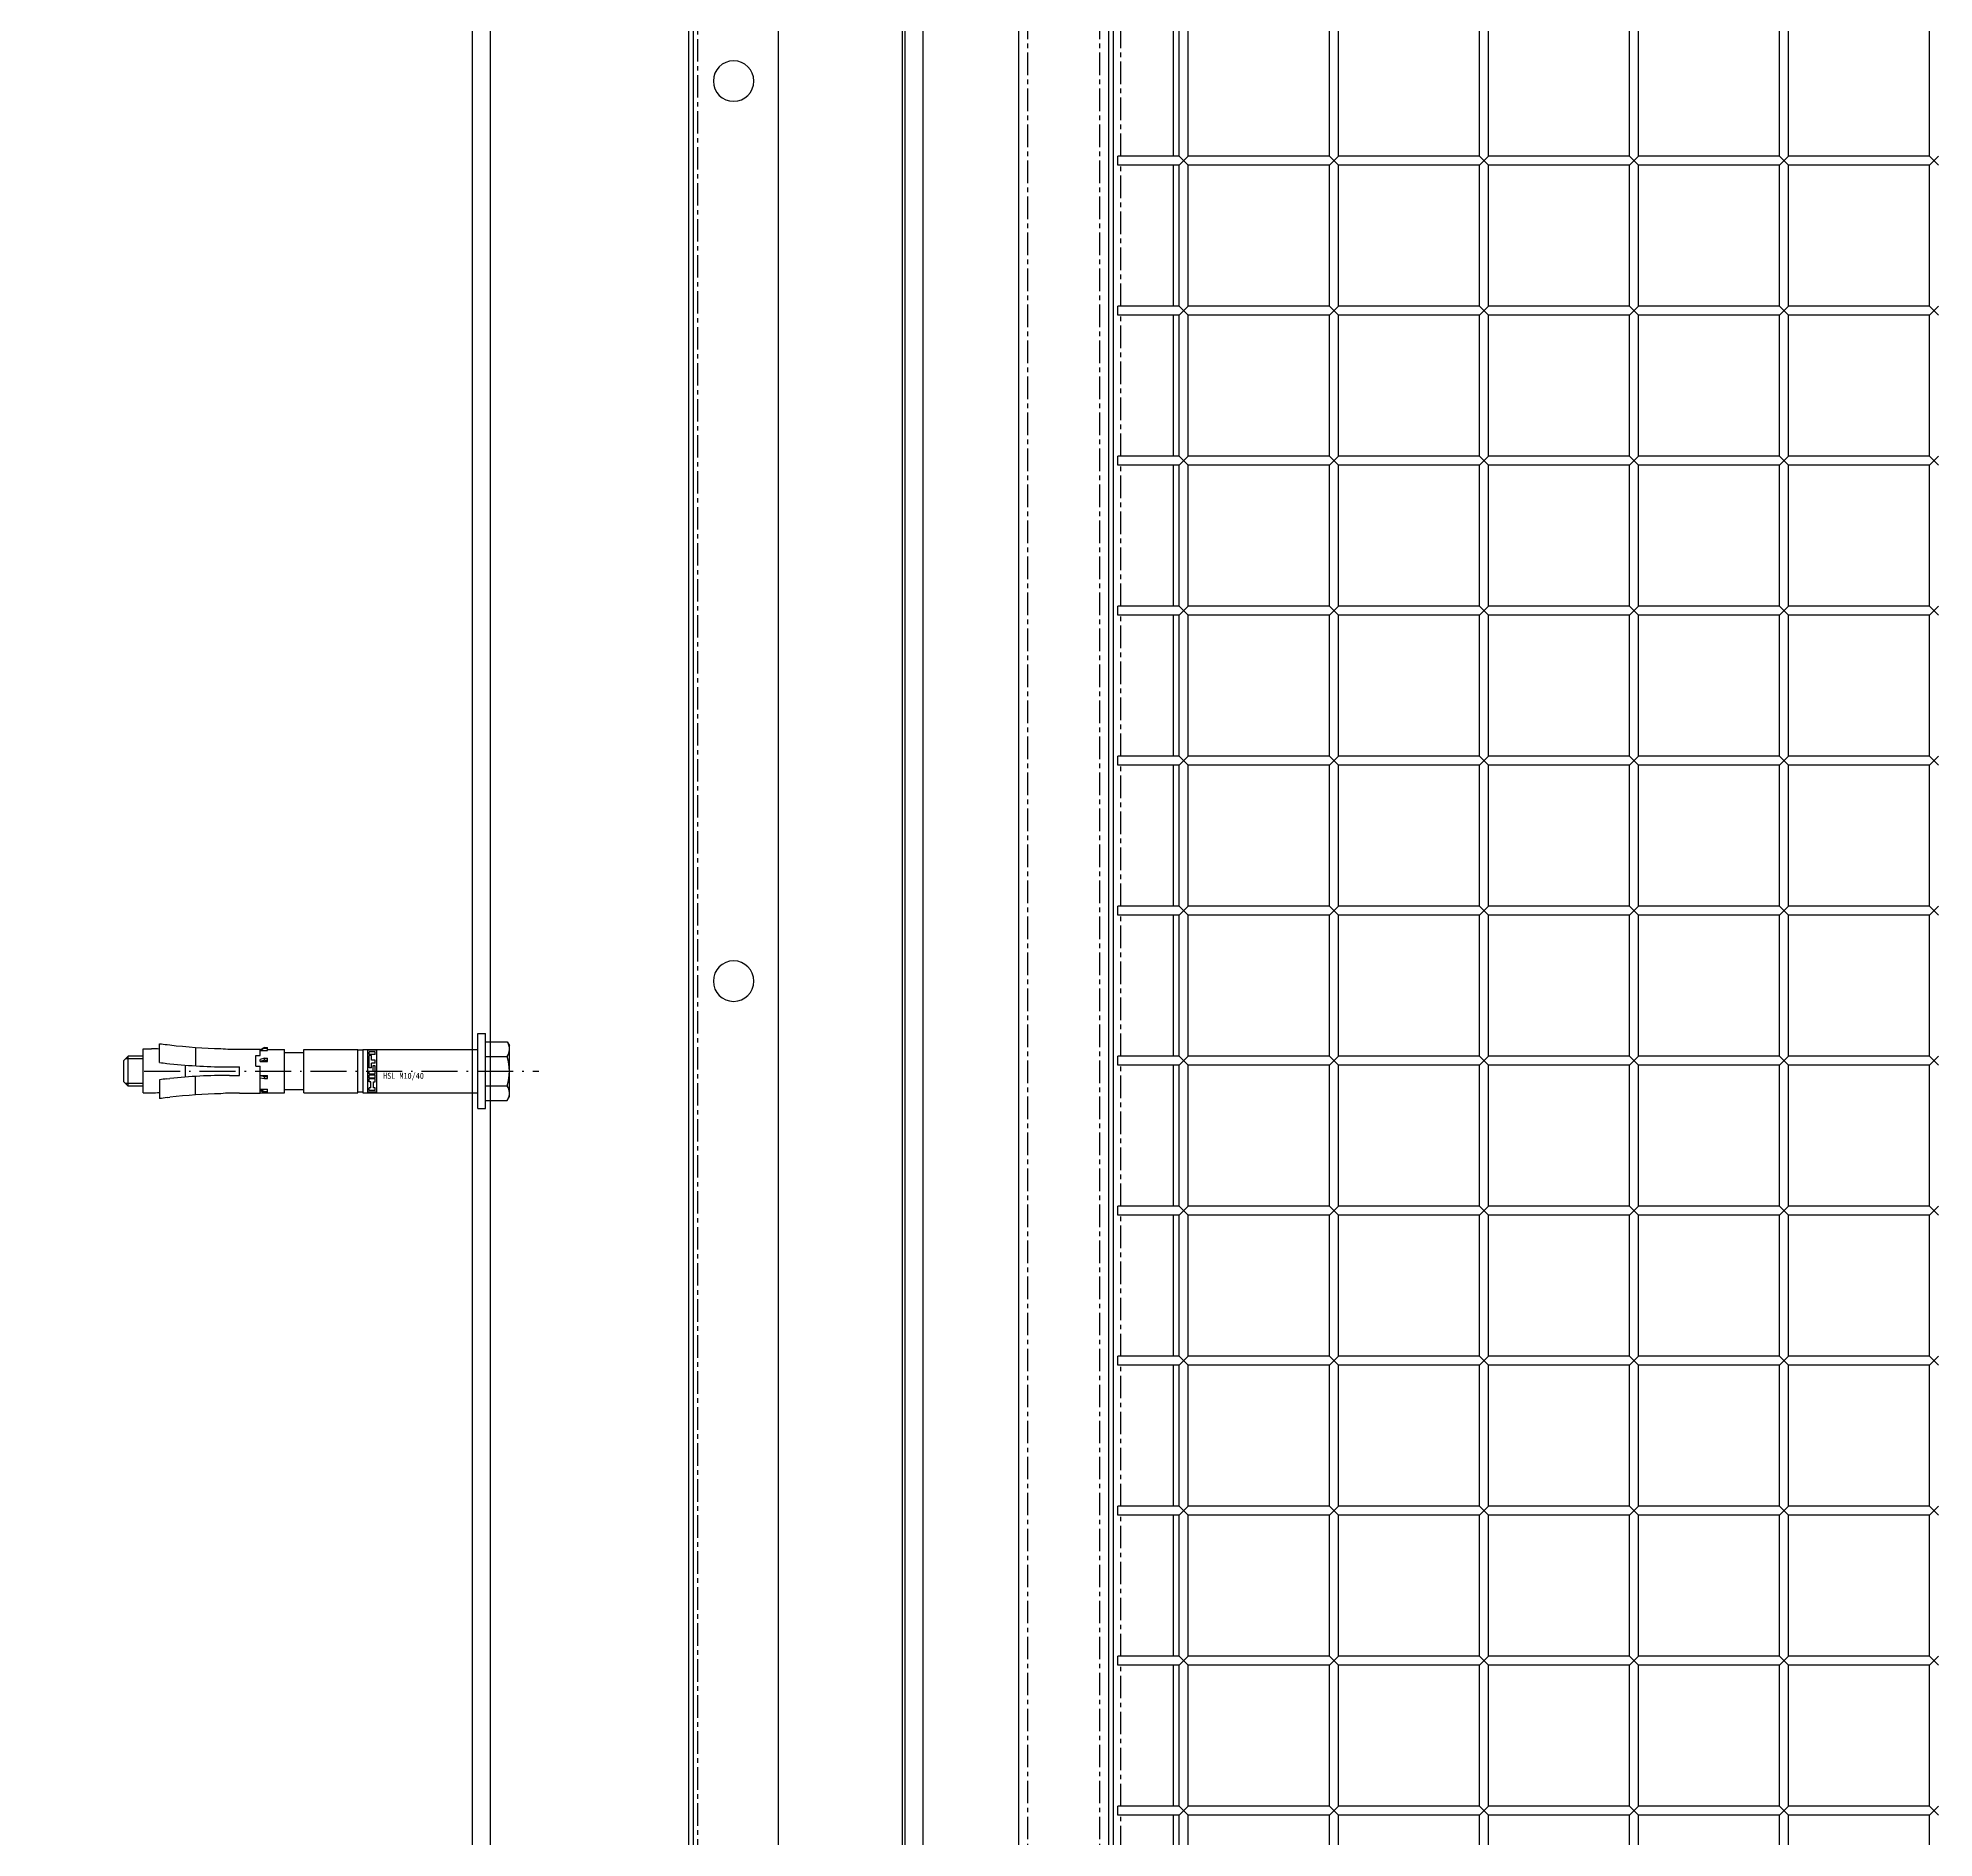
# Model space of a CAD drawing. Header units: millimetres. Extents: x -198529 to 244266, y -64 to 158464.
# Drawn here: x -165966 to -165334, y 96957 to 97557 of the extents above; entities that cross this region are included whole.
import ezdxf

# ---------------------------------------------------------------- set-up
doc = ezdxf.new("R2010")
doc.units = ezdxf.units.MM
doc.linetypes.add('ACAD_ISO10W100', pattern=[18.5, 12, -3, 0.5, -3])
doc.linetypes.add('CENTER', pattern=[12, 7.5, -1.5, 1.5, -1.5])
for name, color, linetype in [('0-DCC', 30, 'Continuous'), ('0-DCC-STRUC', 180, 'Continuous'), ('ANCHOR BOLTS', 4, 'Continuous'), ('COIL-BANK', 8, 'Continuous'), ('MITTELLINIEN', 3, 'ACAD_ISO10W100')]:
    doc.layers.add(name, color=color, linetype=linetype)

# ---------------------------------------------------------------- blocks, each defined once
blk = doc.blocks.new('DCC2850x1800(右)')
at = {"color": 0, "linetype": 'Continuous'}
for p, q in [((65616, -74478.48), (65616, -72678.48)), ((65646, -74478.48), (65646, -72678.48)), ((65684.72, -74441.08), (65684.72, -72678.48)), ((65726, -74441.08), (65726, -72678.48)), ((65754.5, -72678.48), (65754.5, -74478.48)), ((65756, -72678.48), (65756, -74478.48)), ((65614.5, -72730.88), (65614.5, -74426.08)), ((65342.5, -73353.48), (65342.5, -73306.48)), ((65389.5, -73353.48), (65389.5, -73306.48)), ((65392.5, -73353.48), (65392.5, -73306.48)), ((65439.5, -73353.48), (65439.5, -73306.48)), ((65442.5, -73353.48), (65442.5, -73306.48)), ((65489.5, -73353.48), (65489.5, -73306.48)), ((65492.5, -73353.48), (65492.5, -73306.48)), ((65539.5, -73353.48), (65539.5, -73306.48)), ((65542.5, -73353.48), (65542.5, -73306.48)), ((65589.5, -73353.48), (65589.5, -73306.48)), ((65592.5, -73353.48), (65592.5, -73306.48)), ((65594.5, -73306.48), (65594.5, -73353.48)), ((65339.5, -73356.48), (65342.5, -73353.48)), ((65342.5, -73356.48), (65339.5, -73353.48)), ((65342.5, -73353.48), (65389.5, -73353.48)), ((65392.5, -73356.48), (65389.5, -73353.48)), ((65389.5, -73356.48), (65392.5, -73353.48)), ((65392.5, -73353.48), (65439.5, -73353.48)), ((65442.5, -73356.48), (65439.5, -73353.48)), ((65439.5, -73356.48), (65442.5, -73353.48)), ((65442.5, -73353.48), (65489.5, -73353.48)), ((65492.5, -73356.48), (65489.5, -73353.48)), ((65489.5, -73356.48), (65492.5, -73353.48)), ((65492.5, -73353.48), (65539.5, -73353.48)), ((65539.5, -73356.48), (65542.5, -73353.48)), ((65542.5, -73356.48), (65539.5, -73353.48)), ((65542.5, -73353.48), (65589.5, -73353.48)), ((65592.5, -73356.48), (65589.5, -73353.48)), ((65589.5, -73356.48), (65592.5, -73353.48)), ((65592.5, -73353.48), (65613, -73353.48)), ((65613, -73356.48), (65613, -73353.48)), ((65342.5, -73403.48), (65342.5, -73356.48)), ((65342.5, -73356.48), (65389.5, -73356.48)), ((65389.5, -73403.48), (65389.5, -73356.48)), ((65392.5, -73403.48), (65392.5, -73356.48)), ((65392.5, -73356.48), (65439.5, -73356.48)), ((65439.5, -73403.48), (65439.5, -73356.48)), ((65442.5, -73403.48), (65442.5, -73356.48)), ((65442.5, -73356.48), (65489.5, -73356.48)), ((65489.5, -73403.48), (65489.5, -73356.48)), ((65492.5, -73403.48), (65492.5, -73356.48)), ((65492.5, -73356.48), (65539.5, -73356.48)), ((65539.5, -73403.48), (65539.5, -73356.48)), ((65542.5, -73403.48), (65542.5, -73356.48)), ((65542.5, -73356.48), (65589.5, -73356.48)), ((65589.5, -73403.48), (65589.5, -73356.48)), ((65592.5, -73403.48), (65592.5, -73356.48)), ((65592.5, -73356.48), (65613, -73356.48)), ((65594.5, -73356.48), (65594.5, -73403.48)), ((65339.5, -73406.48), (65342.5, -73403.48)), ((65342.5, -73406.48), (65339.5, -73403.48)), ((65342.5, -73403.48), (65389.5, -73403.48)), ((65389.5, -73406.48), (65392.5, -73403.48)), ((65392.5, -73406.48), (65389.5, -73403.48)), ((65392.5, -73403.48), (65439.5, -73403.48)), ((65442.5, -73406.48), (65439.5, -73403.48)), ((65439.5, -73406.48), (65442.5, -73403.48)), ((65442.5, -73403.48), (65489.5, -73403.48)), ((65489.5, -73406.48), (65492.5, -73403.48)), ((65492.5, -73406.48), (65489.5, -73403.48)), ((65492.5, -73403.48), (65539.5, -73403.48)), ((65539.5, -73406.48), (65542.5, -73403.48)), ((65542.5, -73406.48), (65539.5, -73403.48)), ((65542.5, -73403.48), (65589.5, -73403.48)), ((65589.5, -73406.48), (65592.5, -73403.48)), ((65592.5, -73406.48), (65589.5, -73403.48)), ((65592.5, -73403.48), (65613, -73403.48)), ((65613, -73406.48), (65613, -73403.48)), ((65342.5, -73453.48), (65342.5, -73406.48)), ((65342.5, -73406.48), (65389.5, -73406.48)), ((65389.5, -73453.48), (65389.5, -73406.48)), ((65392.5, -73453.48), (65392.5, -73406.48)), ((65392.5, -73406.48), (65439.5, -73406.48)), ((65439.5, -73453.48), (65439.5, -73406.48)), ((65442.5, -73453.48), (65442.5, -73406.48)), ((65442.5, -73406.48), (65489.5, -73406.48)), ((65489.5, -73453.48), (65489.5, -73406.48)), ((65492.5, -73453.48), (65492.5, -73406.48)), ((65492.5, -73406.48), (65539.5, -73406.48)), ((65539.5, -73453.48), (65539.5, -73406.48)), ((65542.5, -73453.48), (65542.5, -73406.48)), ((65542.5, -73406.48), (65589.5, -73406.48)), ((65589.5, -73453.48), (65589.5, -73406.48)), ((65592.5, -73453.48), (65592.5, -73406.48)), ((65592.5, -73406.48), (65613, -73406.48)), ((65594.5, -73406.48), (65594.5, -73453.48)), ((65339.5, -73456.48), (65342.5, -73453.48)), ((65342.5, -73456.48), (65339.5, -73453.48)), ((65342.5, -73453.48), (65389.5, -73453.48)), ((65389.5, -73456.48), (65392.5, -73453.48)), ((65392.5, -73456.48), (65389.5, -73453.48)), ((65392.5, -73453.48), (65439.5, -73453.48)), ((65439.5, -73456.48), (65442.5, -73453.48)), ((65442.5, -73456.48), (65439.5, -73453.48)), ((65442.5, -73453.48), (65489.5, -73453.48)), ((65489.5, -73456.48), (65492.5, -73453.48)), ((65492.5, -73456.48), (65489.5, -73453.48)), ((65492.5, -73453.48), (65539.5, -73453.48)), ((65539.5, -73456.48), (65542.5, -73453.48)), ((65542.5, -73456.48), (65539.5, -73453.48)), ((65542.5, -73453.48), (65589.5, -73453.48)), ((65589.5, -73456.48), (65592.5, -73453.48)), ((65592.5, -73456.48), (65589.5, -73453.48)), ((65592.5, -73453.48), (65613, -73453.48)), ((65613, -73456.48), (65613, -73453.48)), ((65342.5, -73503.48), (65342.5, -73456.48)), ((65342.5, -73456.48), (65389.5, -73456.48)), ((65389.5, -73503.48), (65389.5, -73456.48)), ((65392.5, -73503.48), (65392.5, -73456.48)), ((65392.5, -73456.48), (65439.5, -73456.48)), ((65439.5, -73503.48), (65439.5, -73456.48)), ((65442.5, -73503.48), (65442.5, -73456.48)), ((65442.5, -73456.48), (65489.5, -73456.48)), ((65489.5, -73503.48), (65489.5, -73456.48)), ((65492.5, -73503.48), (65492.5, -73456.48)), ((65492.5, -73456.48), (65539.5, -73456.48)), ((65539.5, -73503.48), (65539.5, -73456.48)), ((65542.5, -73503.48), (65542.5, -73456.48)), ((65542.5, -73456.48), (65589.5, -73456.48)), ((65589.5, -73503.48), (65589.5, -73456.48)), ((65592.5, -73503.48), (65592.5, -73456.48)), ((65592.5, -73456.48), (65613, -73456.48)), ((65594.5, -73456.48), (65594.5, -73503.48)), ((65339.5, -73506.48), (65342.5, -73503.48)), ((65342.5, -73506.48), (65339.5, -73503.48)), ((65342.5, -73503.48), (65389.5, -73503.48)), ((65389.5, -73506.48), (65392.5, -73503.48)), ((65392.5, -73506.48), (65389.5, -73503.48)), ((65392.5, -73503.48), (65439.5, -73503.48)), ((65439.5, -73506.48), (65442.5, -73503.48)), ((65442.5, -73506.48), (65439.5, -73503.48)), ((65442.5, -73503.48), (65489.5, -73503.48)), ((65489.5, -73506.48), (65492.5, -73503.48)), ((65492.5, -73506.48), (65489.5, -73503.48)), ((65492.5, -73503.48), (65539.5, -73503.48)), ((65539.5, -73506.48), (65542.5, -73503.48)), ((65542.5, -73506.48), (65539.5, -73503.48)), ((65542.5, -73503.48), (65589.5, -73503.48)), ((65589.5, -73506.48), (65592.5, -73503.48)), ((65592.5, -73506.48), (65589.5, -73503.48)), ((65592.5, -73503.48), (65613, -73503.48)), ((65613, -73506.48), (65613, -73503.48)), ((65342.5, -73553.48), (65342.5, -73506.48)), ((65342.5, -73506.48), (65389.5, -73506.48)), ((65389.5, -73553.48), (65389.5, -73506.48)), ((65392.5, -73553.48), (65392.5, -73506.48)), ((65392.5, -73506.48), (65439.5, -73506.48)), ((65439.5, -73553.48), (65439.5, -73506.48)), ((65442.5, -73553.48), (65442.5, -73506.48)), ((65442.5, -73506.48), (65489.5, -73506.48)), ((65489.5, -73553.48), (65489.5, -73506.48)), ((65492.5, -73553.48), (65492.5, -73506.48)), ((65492.5, -73506.48), (65539.5, -73506.48)), ((65539.5, -73553.48), (65539.5, -73506.48)), ((65542.5, -73553.48), (65542.5, -73506.48)), ((65542.5, -73506.48), (65589.5, -73506.48)), ((65589.5, -73553.48), (65589.5, -73506.48)), ((65592.5, -73553.48), (65592.5, -73506.48)), ((65592.5, -73506.48), (65613, -73506.48)), ((65594.5, -73506.48), (65594.5, -73553.48)), ((65339.5, -73556.48), (65342.5, -73553.48)), ((65342.5, -73556.48), (65339.5, -73553.48)), ((65342.5, -73553.48), (65389.5, -73553.48)), ((65389.5, -73556.48), (65392.5, -73553.48)), ((65392.5, -73556.48), (65389.5, -73553.48)), ((65392.5, -73553.48), (65439.5, -73553.48)), ((65439.5, -73556.48), (65442.5, -73553.48)), ((65442.5, -73556.48), (65439.5, -73553.48)), ((65442.5, -73553.48), (65489.5, -73553.48)), ((65489.5, -73556.48), (65492.5, -73553.48)), ((65492.5, -73556.48), (65489.5, -73553.48)), ((65492.5, -73553.48), (65539.5, -73553.48)), ((65539.5, -73556.48), (65542.5, -73553.48)), ((65542.5, -73556.48), (65539.5, -73553.48)), ((65542.5, -73553.48), (65589.5, -73553.48)), ((65589.5, -73556.48), (65592.5, -73553.48)), ((65592.5, -73556.48), (65589.5, -73553.48)), ((65592.5, -73553.48), (65613, -73553.48)), ((65613, -73556.48), (65613, -73553.48)), ((65342.5, -73603.48), (65342.5, -73556.48)), ((65342.5, -73556.48), (65389.5, -73556.48)), ((65389.5, -73603.48), (65389.5, -73556.48)), ((65392.5, -73603.48), (65392.5, -73556.48)), ((65392.5, -73556.48), (65439.5, -73556.48)), ((65439.5, -73603.48), (65439.5, -73556.48)), ((65442.5, -73603.48), (65442.5, -73556.48)), ((65442.5, -73556.48), (65489.5, -73556.48)), ((65489.5, -73603.48), (65489.5, -73556.48)), ((65492.5, -73603.48), (65492.5, -73556.48)), ((65492.5, -73556.48), (65539.5, -73556.48)), ((65539.5, -73603.48), (65539.5, -73556.48)), ((65542.5, -73603.48), (65542.5, -73556.48)), ((65542.5, -73556.48), (65589.5, -73556.48)), ((65589.5, -73603.48), (65589.5, -73556.48)), ((65592.5, -73603.48), (65592.5, -73556.48)), ((65592.5, -73556.48), (65613, -73556.48)), ((65594.5, -73556.48), (65594.5, -73603.48)), ((65342.5, -73603.48), (65339.5, -73606.48)), ((65342.5, -73606.48), (65339.5, -73603.48)), ((65342.5, -73603.48), (65389.5, -73603.48)), ((65342.5, -73653.48), (65342.5, -73606.48)), ((65342.5, -73606.48), (65389.5, -73606.48)), ((65389.5, -73606.48), (65392.5, -73603.48)), ((65392.5, -73606.48), (65389.5, -73603.48)), ((65389.5, -73653.48), (65389.5, -73606.48)), ((65392.5, -73603.48), (65439.5, -73603.48)), ((65392.5, -73653.48), (65392.5, -73606.48)), ((65392.5, -73606.48), (65439.5, -73606.48)), ((65439.5, -73606.48), (65442.5, -73603.48)), ((65442.5, -73606.48), (65439.5, -73603.48)), ((65439.5, -73653.48), (65439.5, -73606.48)), ((65442.5, -73603.48), (65489.5, -73603.48)), ((65442.5, -73653.48), (65442.5, -73606.48)), ((65442.5, -73606.48), (65489.5, -73606.48)), ((65489.5, -73606.48), (65492.5, -73603.48)), ((65492.5, -73606.48), (65489.5, -73603.48)), ((65489.5, -73653.48), (65489.5, -73606.48)), ((65492.5, -73603.48), (65539.5, -73603.48)), ((65492.5, -73653.48), (65492.5, -73606.48)), ((65492.5, -73606.48), (65539.5, -73606.48)), ((65539.5, -73606.48), (65542.5, -73603.48)), ((65542.5, -73606.48), (65539.5, -73603.48)), ((65539.5, -73653.48), (65539.5, -73606.48)), ((65542.5, -73603.48), (65589.5, -73603.48)), ((65542.5, -73653.48), (65542.5, -73606.48)), ((65542.5, -73606.48), (65589.5, -73606.48)), ((65589.5, -73606.48), (65592.5, -73603.48)), ((65592.5, -73606.48), (65589.5, -73603.48)), ((65589.5, -73653.48), (65589.5, -73606.48)), ((65592.5, -73603.48), (65613, -73603.48)), ((65592.5, -73653.48), (65592.5, -73606.48)), ((65592.5, -73606.48), (65613, -73606.48)), ((65594.5, -73606.48), (65594.5, -73653.48)), ((65613, -73606.48), (65613, -73603.48)), ((65342.5, -73653.48), (65339.5, -73656.48)), ((65342.5, -73656.48), (65339.5, -73653.48)), ((65342.5, -73653.48), (65389.5, -73653.48)), ((65342.5, -73703.48), (65342.5, -73656.48)), ((65342.5, -73656.48), (65389.5, -73656.48)), ((65392.5, -73653.48), (65389.5, -73656.48)), ((65392.5, -73656.48), (65389.5, -73653.48)), ((65389.5, -73703.48), (65389.5, -73656.48)), ((65392.5, -73653.48), (65439.5, -73653.48)), ((65392.5, -73703.48), (65392.5, -73656.48)), ((65392.5, -73656.48), (65439.5, -73656.48)), ((65439.5, -73656.48), (65442.5, -73653.48)), ((65442.5, -73656.48), (65439.5, -73653.48)), ((65439.5, -73703.48), (65439.5, -73656.48)), ((65442.5, -73653.48), (65489.5, -73653.48)), ((65442.5, -73703.48), (65442.5, -73656.48)), ((65442.5, -73656.48), (65489.5, -73656.48)), ((65489.5, -73656.48), (65492.5, -73653.48)), ((65492.5, -73656.48), (65489.5, -73653.48)), ((65489.5, -73703.48), (65489.5, -73656.48)), ((65492.5, -73653.48), (65539.5, -73653.48)), ((65492.5, -73703.48), (65492.5, -73656.48)), ((65492.5, -73656.48), (65539.5, -73656.48)), ((65539.5, -73656.48), (65542.5, -73653.48)), ((65542.5, -73656.48), (65539.5, -73653.48)), ((65539.5, -73703.48), (65539.5, -73656.48)), ((65542.5, -73653.48), (65589.5, -73653.48)), ((65542.5, -73703.48), (65542.5, -73656.48)), ((65542.5, -73656.48), (65589.5, -73656.48)), ((65589.5, -73656.48), (65592.5, -73653.48)), ((65592.5, -73656.48), (65589.5, -73653.48)), ((65589.5, -73703.48), (65589.5, -73656.48)), ((65592.5, -73653.48), (65613, -73653.48)), ((65592.5, -73703.48), (65592.5, -73656.48)), ((65592.5, -73656.48), (65613, -73656.48)), ((65594.5, -73656.48), (65594.5, -73703.48)), ((65613, -73656.48), (65613, -73653.48)), ((65342.5, -73703.48), (65339.5, -73706.48)), ((65342.5, -73706.48), (65339.5, -73703.48)), ((65342.5, -73703.48), (65389.5, -73703.48)), ((65342.5, -73753.48), (65342.5, -73706.48)), ((65342.5, -73706.48), (65389.5, -73706.48)), ((65392.5, -73703.48), (65389.5, -73706.48)), ((65392.5, -73706.48), (65389.5, -73703.48)), ((65389.5, -73753.48), (65389.5, -73706.48)), ((65392.5, -73703.48), (65439.5, -73703.48)), ((65392.5, -73753.48), (65392.5, -73706.48)), ((65392.5, -73706.48), (65439.5, -73706.48)), ((65442.5, -73703.48), (65439.5, -73706.48)), ((65442.5, -73706.48), (65439.5, -73703.48)), ((65439.5, -73753.48), (65439.5, -73706.48)), ((65442.5, -73703.48), (65489.5, -73703.48)), ((65442.5, -73753.48), (65442.5, -73706.48)), ((65442.5, -73706.48), (65489.5, -73706.48)), ((65489.5, -73706.48), (65492.5, -73703.48)), ((65492.5, -73706.48), (65489.5, -73703.48)), ((65489.5, -73753.48), (65489.5, -73706.48)), ((65492.5, -73703.48), (65539.5, -73703.48)), ((65492.5, -73753.48), (65492.5, -73706.48)), ((65492.5, -73706.48), (65539.5, -73706.48)), ((65539.5, -73706.48), (65542.5, -73703.48)), ((65542.5, -73706.48), (65539.5, -73703.48)), ((65539.5, -73753.48), (65539.5, -73706.48)), ((65542.5, -73703.48), (65589.5, -73703.48)), ((65542.5, -73753.48), (65542.5, -73706.48)), ((65542.5, -73706.48), (65589.5, -73706.48)), ((65589.5, -73706.48), (65592.5, -73703.48)), ((65592.5, -73706.48), (65589.5, -73703.48)), ((65589.5, -73753.48), (65589.5, -73706.48)), ((65592.5, -73703.48), (65613, -73703.48)), ((65592.5, -73753.48), (65592.5, -73706.48)), ((65592.5, -73706.48), (65613, -73706.48)), ((65594.5, -73706.48), (65594.5, -73753.48)), ((65613, -73706.48), (65613, -73703.48)), ((65342.5, -73753.48), (65339.5, -73756.48)), ((65342.5, -73756.48), (65339.5, -73753.48)), ((65342.5, -73753.48), (65389.5, -73753.48)), ((65342.5, -73803.48), (65342.5, -73756.48)), ((65342.5, -73756.48), (65389.5, -73756.48)), ((65392.5, -73753.48), (65389.5, -73756.48)), ((65392.5, -73756.48), (65389.5, -73753.48)), ((65389.5, -73803.48), (65389.5, -73756.48)), ((65392.5, -73753.48), (65439.5, -73753.48)), ((65392.5, -73803.48), (65392.5, -73756.48)), ((65392.5, -73756.48), (65439.5, -73756.48)), ((65442.5, -73753.48), (65439.5, -73756.48)), ((65442.5, -73756.48), (65439.5, -73753.48)), ((65439.5, -73803.48), (65439.5, -73756.48)), ((65442.5, -73753.48), (65489.5, -73753.48)), ((65442.5, -73803.48), (65442.5, -73756.48)), ((65442.5, -73756.48), (65489.5, -73756.48)), ((65492.5, -73753.48), (65489.5, -73756.48)), ((65492.5, -73756.48), (65489.5, -73753.48)), ((65489.5, -73803.48), (65489.5, -73756.48)), ((65492.5, -73753.48), (65539.5, -73753.48)), ((65492.5, -73803.48), (65492.5, -73756.48)), ((65492.5, -73756.48), (65539.5, -73756.48)), ((65539.5, -73756.48), (65542.5, -73753.48)), ((65542.5, -73756.48), (65539.5, -73753.48)), ((65539.5, -73803.48), (65539.5, -73756.48)), ((65542.5, -73753.48), (65589.5, -73753.48)), ((65542.5, -73803.48), (65542.5, -73756.48)), ((65542.5, -73756.48), (65589.5, -73756.48)), ((65589.5, -73756.48), (65592.5, -73753.48)), ((65592.5, -73756.48), (65589.5, -73753.48)), ((65589.5, -73803.48), (65589.5, -73756.48)), ((65592.5, -73753.48), (65613, -73753.48)), ((65592.5, -73803.48), (65592.5, -73756.48)), ((65592.5, -73756.48), (65613, -73756.48)), ((65594.5, -73756.48), (65594.5, -73803.48)), ((65613, -73756.48), (65613, -73753.48)), ((65342.5, -73803.48), (65339.5, -73806.48)), ((65342.5, -73806.48), (65339.5, -73803.48)), ((65342.5, -73803.48), (65389.5, -73803.48)), ((65342.5, -73853.48), (65342.5, -73806.48)), ((65342.5, -73806.48), (65389.5, -73806.48)), ((65392.5, -73803.48), (65389.5, -73806.48)), ((65392.5, -73806.48), (65389.5, -73803.48)), ((65389.5, -73853.48), (65389.5, -73806.48)), ((65392.5, -73803.48), (65439.5, -73803.48)), ((65392.5, -73853.48), (65392.5, -73806.48)), ((65392.5, -73806.48), (65439.5, -73806.48)), ((65442.5, -73803.48), (65439.5, -73806.48)), ((65442.5, -73806.48), (65439.5, -73803.48)), ((65439.5, -73853.48), (65439.5, -73806.48)), ((65442.5, -73803.48), (65489.5, -73803.48)), ((65442.5, -73853.48), (65442.5, -73806.48)), ((65442.5, -73806.48), (65489.5, -73806.48)), ((65492.5, -73803.48), (65489.5, -73806.48)), ((65492.5, -73806.48), (65489.5, -73803.48)), ((65489.5, -73853.48), (65489.5, -73806.48)), ((65492.5, -73803.48), (65539.5, -73803.48)), ((65492.5, -73853.48), (65492.5, -73806.48)), ((65492.5, -73806.48), (65539.5, -73806.48)), ((65542.5, -73803.48), (65539.5, -73806.48)), ((65542.5, -73806.48), (65539.5, -73803.48)), ((65539.5, -73853.48), (65539.5, -73806.48)), ((65542.5, -73803.48), (65589.5, -73803.48)), ((65542.5, -73853.48), (65542.5, -73806.48)), ((65542.5, -73806.48), (65589.5, -73806.48)), ((65589.5, -73806.48), (65592.5, -73803.48)), ((65592.5, -73806.48), (65589.5, -73803.48)), ((65589.5, -73853.48), (65589.5, -73806.48)), ((65592.5, -73803.48), (65613, -73803.48)), ((65592.5, -73853.48), (65592.5, -73806.48)), ((65592.5, -73806.48), (65613, -73806.48)), ((65594.5, -73806.48), (65594.5, -73853.48)), ((65613, -73806.48), (65613, -73803.48)), ((65342.5, -73853.48), (65339.5, -73856.48)), ((65342.5, -73856.48), (65339.5, -73853.48)), ((65342.5, -73853.48), (65389.5, -73853.48)), ((65342.5, -73903.48), (65342.5, -73856.48)), ((65342.5, -73856.48), (65389.5, -73856.48)), ((65392.5, -73853.48), (65389.5, -73856.48)), ((65392.5, -73856.48), (65389.5, -73853.48)), ((65389.5, -73903.48), (65389.5, -73856.48)), ((65392.5, -73853.48), (65439.5, -73853.48)), ((65392.5, -73903.48), (65392.5, -73856.48)), ((65392.5, -73856.48), (65439.5, -73856.48)), ((65442.5, -73853.48), (65439.5, -73856.48)), ((65442.5, -73856.48), (65439.5, -73853.48)), ((65439.5, -73903.48), (65439.5, -73856.48)), ((65442.5, -73853.48), (65489.5, -73853.48)), ((65442.5, -73903.48), (65442.5, -73856.48)), ((65442.5, -73856.48), (65489.5, -73856.48)), ((65492.5, -73853.48), (65489.5, -73856.48)), ((65492.5, -73856.48), (65489.5, -73853.48)), ((65489.5, -73903.48), (65489.5, -73856.48)), ((65492.5, -73853.48), (65539.5, -73853.48)), ((65492.5, -73903.48), (65492.5, -73856.48)), ((65492.5, -73856.48), (65539.5, -73856.48)), ((65542.5, -73853.48), (65539.5, -73856.48)), ((65542.5, -73856.48), (65539.5, -73853.48)), ((65539.5, -73903.48), (65539.5, -73856.48)), ((65542.5, -73853.48), (65589.5, -73853.48)), ((65542.5, -73903.48), (65542.5, -73856.48)), ((65542.5, -73856.48), (65589.5, -73856.48)), ((65592.5, -73853.48), (65589.5, -73856.48)), ((65592.5, -73856.48), (65589.5, -73853.48)), ((65589.5, -73903.48), (65589.5, -73856.48)), ((65592.5, -73853.48), (65613, -73853.48)), ((65592.5, -73903.48), (65592.5, -73856.48)), ((65592.5, -73856.48), (65613, -73856.48)), ((65594.5, -73856.48), (65594.5, -73903.48)), ((65613, -73856.48), (65613, -73853.48)), ((65342.5, -73903.48), (65339.5, -73906.48)), ((65342.5, -73906.48), (65339.5, -73903.48)), ((65342.5, -73903.48), (65389.5, -73903.48)), ((65342.5, -73953.48), (65342.5, -73906.48)), ((65342.5, -73906.48), (65389.5, -73906.48)), ((65392.5, -73903.48), (65389.5, -73906.48)), ((65392.5, -73906.48), (65389.5, -73903.48)), ((65389.5, -73953.48), (65389.5, -73906.48)), ((65392.5, -73903.48), (65439.5, -73903.48)), ((65392.5, -73953.48), (65392.5, -73906.48)), ((65392.5, -73906.48), (65439.5, -73906.48)), ((65442.5, -73903.48), (65439.5, -73906.48)), ((65442.5, -73906.48), (65439.5, -73903.48)), ((65439.5, -73953.48), (65439.5, -73906.48)), ((65442.5, -73903.48), (65489.5, -73903.48)), ((65442.5, -73953.48), (65442.5, -73906.48)), ((65442.5, -73906.48), (65489.5, -73906.48)), ((65492.5, -73903.48), (65489.5, -73906.48)), ((65492.5, -73906.48), (65489.5, -73903.48)), ((65489.5, -73953.48), (65489.5, -73906.48)), ((65492.5, -73903.48), (65539.5, -73903.48)), ((65492.5, -73953.48), (65492.5, -73906.48)), ((65492.5, -73906.48), (65539.5, -73906.48)), ((65542.5, -73903.48), (65539.5, -73906.48)), ((65542.5, -73906.48), (65539.5, -73903.48)), ((65539.5, -73953.48), (65539.5, -73906.48)), ((65542.5, -73903.48), (65589.5, -73903.48)), ((65542.5, -73953.48), (65542.5, -73906.48)), ((65542.5, -73906.48), (65589.5, -73906.48)), ((65592.5, -73903.48), (65589.5, -73906.48)), ((65592.5, -73906.48), (65589.5, -73903.48)), ((65589.5, -73953.48), (65589.5, -73906.48)), ((65592.5, -73903.48), (65613, -73903.48)), ((65592.5, -73953.48), (65592.5, -73906.48)), ((65592.5, -73906.48), (65613, -73906.48)), ((65594.5, -73906.48), (65594.5, -73953.48)), ((65613, -73906.48), (65613, -73903.48))]:
    blk.add_line(p, q, dxfattribs=at)
at = {"color": 0, "linetype": 'CENTER'}
for p, q in [((65619, -74478.48), (65619, -72678.48)), ((65643, -74478.48), (65643, -72678.48)), ((65753, -72678.48), (65753, -74478.48)), ((65612, -73353.48), (65612, -73306.48)), ((65612, -73403.48), (65612, -73356.48)), ((65612, -73453.48), (65612, -73406.48)), ((65612, -73503.48), (65612, -73456.48)), ((65612, -73553.48), (65612, -73506.48)), ((65612, -73603.48), (65612, -73556.48)), ((65612, -73653.48), (65612, -73606.48)), ((65612, -73703.48), (65612, -73656.48)), ((65612, -73753.48), (65612, -73706.48)), ((65612, -73803.48), (65612, -73756.48)), ((65612, -73853.48), (65612, -73806.48)), ((65612, -73903.48), (65612, -73856.48)), ((65612, -73953.48), (65612, -73906.48))]:
    blk.add_line(p, q, dxfattribs=at)
at = {"color": 0, "linetype": 'Continuous'}
for centre in [(65741, -73328.48), (65741, -73628.48)]:
    blk.add_circle(centre, 6.75, dxfattribs=at)
blk = doc.blocks.new('H10_40')
for p, q in [((-111.6, -7.21), (-111.6, 7.46)), ((-111.6, 7.46), (-108.8, 7.46)), ((-106.08, 2.88), (-106.08, 9.15)), ((-103.59, 8.83), (-102.63, 8.72)), ((-94.15, 7.92), (-94.15, 1.77)), ((-79.42, 7.33), (-72.58, 7.33)), ((-71.07, 7.9), (-72.58, 7.05)), ((-71.07, 7.7), (-72.58, 6.86)), ((-72.58, 5.25), (-72.58, 7.33)), ((-72.58, 7.21), (-72.3, 7.21)), ((-72.58, 6.86), (-70.08, 6.86)), ((-71.07, 7.9), (-70.08, 7.9)), ((-71.07, 7.7), (-71.07, 7.9)), ((-71.07, 7.7), (-70.08, 7.7)), ((-70.08, 6.86), (-70.08, 7.9)), ((-70.08, 7.21), (-64.5, 7.21)), ((-64.5, -7.21), (-64.5, 7.21)), ((-58, 7.21), (-40, 7.21)), ((-58, -7.21), (-58, 7.21)), ((-40, -7.21), (-40, 7.21)), ((-38.33, 7.01), (-40, 7.01)), ((-38.33, 7.21), (0, 7.21)), ((-38.33, 7.21), (-38.33, -7.21)), ((0, -12.5), (0, 12.5)), ((0, 12.5), (2.5, 12.5)), ((2.5, -12.5), (2.5, 12.5)), ((2.5, 9.81), (9.74, 9.81)), ((9.74, 9.81), (10.5, 8.5)), ((10.5, -8.5), (10.5, 8.5)), ((-116.54, 5), (-118, 3.54)), ((-118, -3.54), (-118, 3.54)), ((-111.6, 4.11), (-117.44, 4.11)), ((-111.6, 5), (-116.54, 5)), ((-116.54, -5), (-116.54, 5)), ((-103.66, 2.59), (-102.62, 2.48)), ((-97.43, -1.79), (-97.43, 1.79)), ((-82.75, 1.41), (-79.42, 1.41)), ((-79.42, -1.41), (-79.42, 1.41)), ((-74, 1.65), (-74, 5.25)), ((-74, 5.25), (-72.58, 5.25)), ((-74, 1.65), (-72.58, 1.65)), ((-71.07, 4.36), (-72.58, 3.92)), ((-72.58, 3.27), (-72.58, 3.92)), ((-71.07, 3.71), (-72.58, 3.27)), ((-72.58, 3.27), (-70.08, 3.27)), ((-72.58, -7.21), (-72.58, 1.65)), ((-71.07, 4.36), (-70.08, 4.36)), ((-71.07, 3.71), (-71.07, 4.36)), ((-71.07, 3.71), (-70.08, 3.71)), ((-70.08, 3.27), (-70.08, 4.36)), ((-64.5, 6.17), (-58, 6.17)), ((0, 0), (0, 0)), ((2.5, 4.91), (9.74, 4.91)), ((-116.54, -5), (-118, -3.54)), ((-111.6, -4.11), (-117.44, -4.11)), ((-111.6, -5), (-116.54, -5)), ((-106.08, -2.88), (-106.08, -9.15)), ((-103.66, -2.59), (-102.62, -2.48)), ((-94.15, -7.92), (-94.15, -1.77)), ((-82.75, -1.41), (-79.42, -1.41)), ((-72.58, -1.5), (-70.08, -1.5)), ((-72.58, -1.5), (-71.07, -1.73)), ((-72.58, -2.23), (-71.07, -2.45)), ((-72.58, -6.05), (-71.07, -6.81)), ((-72.58, -6.05), (-70.08, -6.05)), ((-71.07, -1.73), (-70.08, -1.73)), ((-71.07, -2.45), (-71.07, -1.73)), ((-71.07, -2.45), (-70.08, -2.45)), ((-70.08, -2.45), (-70.08, -1.5)), ((-70.08, -7.18), (-70.08, -6.05)), ((-64.5, -6.17), (-58, -6.17)), ((2.5, -4.91), (9.74, -4.91)), ((-111.6, -7.21), (-108.8, -7.21)), ((-103.59, -8.83), (-102.63, -8.72)), ((-79.42, -7.33), (-72.58, -7.33)), ((-72.58, -6.42), (-71.07, -7.18)), ((-72.58, -7.21), (-64.5, -7.21)), ((-71.07, -6.81), (-70.08, -6.81)), ((-71.07, -7.18), (-71.07, -6.81)), ((-71.07, -7.18), (-70.08, -7.18)), ((-58, -7.21), (-40, -7.21)), ((-38.33, -7.01), (-40, -7.01)), ((-38.33, -7.21), (0, -7.21)), ((0, -12.5), (2.5, -12.5)), ((2.5, -9.81), (9.74, -9.81)), ((9.74, -9.81), (10.5, -8.5))]:
    blk.add_line(p, q)
at = {"color": 1}
for p, q in [((-36.74, -6.99), (-36.74, 6.99)), ((-33.73, 6.99), (-36.74, 6.99)), ((-36.24, 5.54), (-36.24, 6.49)), ((-34.23, 6.49), (-36.24, 6.49)), ((-34.23, 5.54), (-34.23, 6.49)), ((-33.96, 7.22), (-33.92, 7.24)), ((-33.73, -6.99), (-33.73, 6.99)), ((-34.23, 5.54), (-36.24, 5.54)), ((-36.24, 1.12), (-36.24, 5.25)), ((-35.41, 5.25), (-36.24, 5.25)), ((-35.41, 1.12), (-36.24, 1.12)), ((-35.41, 3.66), (-35.41, 5.25)), ((-34.23, 3.66), (-35.41, 3.66)), ((-34.23, 2.71), (-35.41, 2.71)), ((-35.41, 1.12), (-35.41, 2.71)), ((-34.23, 1.77), (-35.06, 1.77)), ((-35.06, 1.77), (-35.06, -0.12)), ((-34.23, 2.71), (-34.23, 3.66)), ((-34.23, -1.06), (-34.23, 1.77)), ((-36.24, -1.06), (-36.24, -0.12)), ((-35.06, -0.12), (-36.24, -0.12)), ((-34.23, -1.06), (-36.24, -1.06)), ((-36.24, -2.3), (-36.24, -1.36)), ((-34.23, -1.36), (-36.24, -1.36)), ((-34.23, -2.3), (-36.24, -2.3)), ((-34.23, -2.59), (-36.24, -2.59)), ((-36.24, -3.54), (-36.24, -2.59)), ((-35.65, -3.54), (-36.24, -3.54)), ((-36.24, -6.49), (-36.24, -5.54)), ((-35.65, -5.54), (-36.24, -5.54)), ((-35.65, -5.54), (-35.65, -3.54)), ((-34.82, -3.54), (-34.23, -3.54)), ((-34.82, -5.54), (-34.82, -3.54)), ((-34.23, -5.54), (-34.82, -5.54)), ((-34.23, -2.3), (-34.23, -1.36)), ((-34.23, -3.54), (-34.23, -2.59)), ((-34.23, -6.49), (-34.23, -5.54)), ((-33.73, -6.99), (-36.74, -6.99)), ((-34.23, -6.49), (-36.24, -6.49))]:
    blk.add_line(p, q, dxfattribs=at)
for centre, radius, start, end in [((-108.8, -21.29), 28.75, 84.57411, 90), ((-81.08, 192.63), 185.17, 262.24093, 263.01899), ((-81.08, 192.63), 185.17, 263.31699, 268.58991), ((-81.08, 57.09), 49.79, 264.74836, 271.91847), ((6.2, 7.35), 4.3, 325.43491, 30), ((-82.41, 192.63), 191.23, 262.88816, 263.61793), ((-82.41, 192.63), 191.23, 263.93401, 269.89763), ((-5.74, 0), 16.24, 342.41205, 17.58795), ((-82.41, -192.63), 191.23, 96.38207, 97.11184), ((-82.41, -192.63), 191.23, 90.10237, 96.06599), ((6.2, -7.35), 4.3, 330, 34.56509), ((-108.8, 21.54), 28.75, 270, 275.42589), ((-81.08, -192.63), 185.17, 96.98101, 97.75907), ((-81.08, -192.63), 185.17, 91.41009, 96.68301), ((-81.08, -57.09), 49.79, 88.08154, 95.25164)]:
    blk.add_arc(centre, radius, start, end)
at = {"layer": 'MITTELLINIEN', "color": 8}
blk.add_line((-111.26, 0), (20.25, 0), dxfattribs=at)
at = {"color": 1}
blk.add_text('HSL M10/40', height=2, dxfattribs=at).set_placement((-31.61, -2.56))

msp = doc.modelspace()

# ---------------------------------------------------------------- hatches: boundary and pattern name
at = {"transparency": 33554687}
h = msp.add_hatch(dxfattribs=at)
h.set_pattern_fill('AR-CONC', color=252, scale=5)
h.paths.add_polyline_path([(-167070.55, 94453.01), (-165820.77, 94453.01), (-165820.77, 100553.01), (-167070.77, 100553.01)])

# ---------------------------------------------------------------- linework, layer by layer
at = {"layer": '0-DCC-STRUC'}
for points in [[(-165820.77, 98123.01), (-165670.77, 98123.01), (-165670.77, 96463.01), (-165820.77, 96463.01)], [(-165814.77, 98123.01), (-165676.77, 98123.01), (-165676.77, 96463.01), (-165814.77, 96463.01)]]:
    msp.add_lwpolyline(points, close=True, dxfattribs=at)
at = {"layer": 'COIL-BANK'}
msp.add_lwpolyline([(-167070.55, 94453.01), (-165820.77, 94453.01), (-165820.77, 100553.01), (-167070.77, 100553.01)], close=True, dxfattribs=at)

# ---------------------------------------------------------------- block references
at = {"layer": '0-DCC', "xscale": -1}
msp.add_blockref('DCC2850x1800(右)', (-99992.77, 170871.49), dxfattribs=at)
at = {"layer": 'ANCHOR BOLTS'}
msp.add_blockref('H10_40', (-165818.97, 97213.01), dxfattribs=at)

doc.saveas('drawing.dxf')
